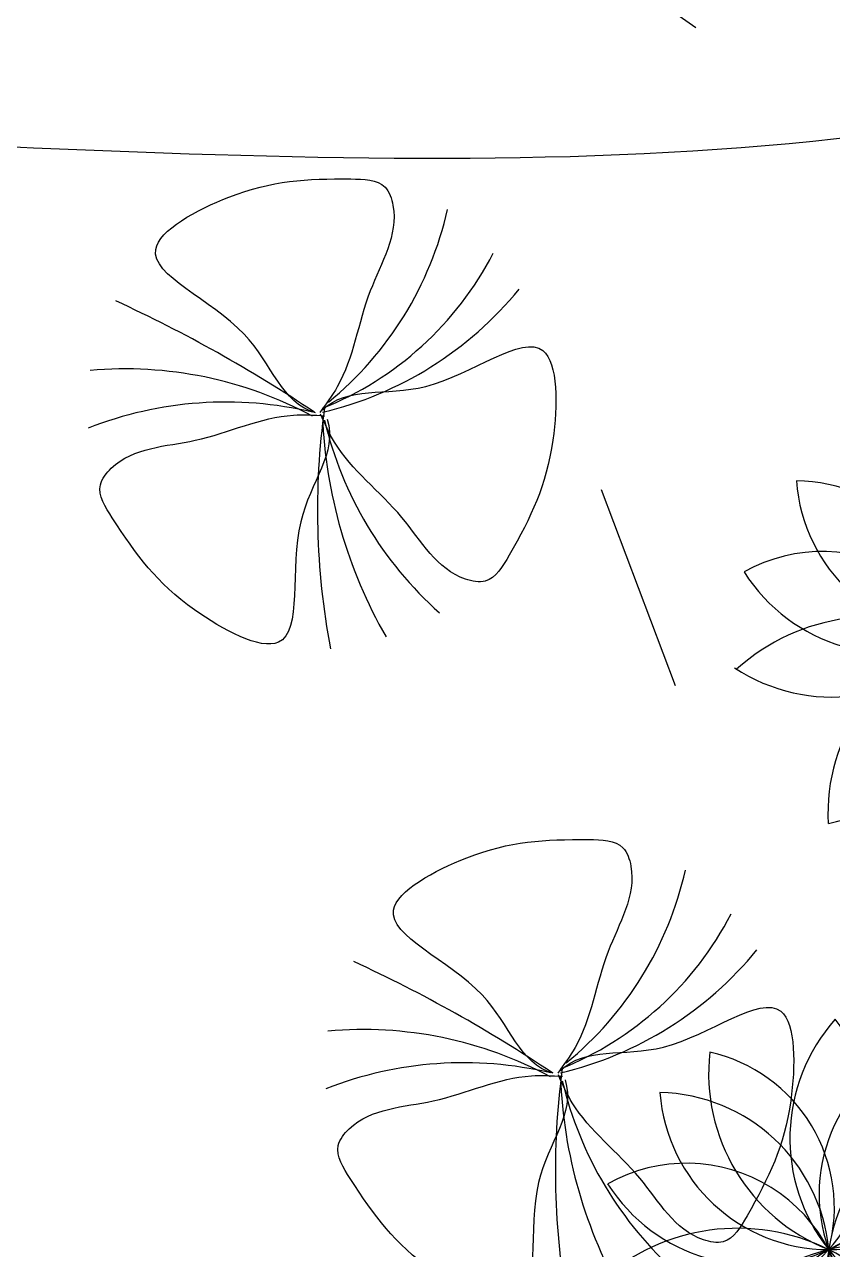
# Model space of a CAD drawing. Extents: x -809667 to 586099, y 3084146 to 3634412.
# Drawn here: x 381268.155 to 381270.469, y 3087135.832 to 3087139.342 of the extents above; entities that cross this region are included whole.
import ezdxf

# ---------------------------------------------------------------- set-up
doc = ezdxf.new("R2010")
doc.units = 0
doc.header["$LTSCALE"] = 0.5
doc.layers.get('0').update_dxf_attribs({"linetype": 'CONTINUOUS'})
doc.layers.add('文字', color=7, linetype='CONTINUOUS')
doc.layers.add('树', color=3, linetype='CONTINUOUS')

# ---------------------------------------------------------------- blocks, each defined once
blk = doc.blocks.new('白玉兰')
at = {"color": 0}
for centre, radius, start, end in [((-1260.5, 1665), 2054.4, 309.39345, 347.16547), ((-713.2, 1844.3), 1941, 291.82137, 332.63459), ((-478.2, 2077.5), 2115.2, 283.29933, 320.85284), ((-4728.7, -6984.2), 8428.8, 56.1879, 65.279), ((-1147.9, -2037), 2310.3, 61.625, 95.14911), ((-559.1, -2135.4), 2213.8, 76.70325, 111.40179), ((4370.8, -555.9), 4391.8, 172.1708, 190.66767), ((2826.9, 106.7), 2820.8, 182.25436, 209.88683), ((2146.3, 475.3), 2185, 193.30629, 228.41072)]:
    blk.add_arc(centre, radius, start, end, dxfattribs=at)
for points in [[(-33.3, 16.4), (-232.9, 72.7), (-341.9, 562), (-1253.8, 922.5), (-424.6, 1375.2), (-32.9, 1391.9), (376.3, 1386), (477, 1090.9), (236.3, 716.3), (184.7, 276.9), (29.2, 67), (-7.3, 17.6)], [(8.3, 30.7), (154.9, 177.4), (635.1, 33.7), (1394.9, 653.5), (1385.2, -291.2), (1208.5, -641.2), (1003.6, -995.4), (696.9, -939.3), (487.4, -546.3), (129.3, -286.7), (21.9, -48.6), (-3.3, 7.4)], [(36.1, -22.3), (98.6, -219.9), (-250.5, -579.7), (-51.2, -1539.8), (-884.9, -1095.2), (-1113.8, -777), (-1333.5, -431.7), (-1142.2, -185.6), (-696.9, -181.1), (-301.3, 16.9), (-40.5, 2.3), (20.8, -1.2)]]:
    blk.add_open_spline(points, degree=3, knots=[0, 0, 0, 0, 621.989778, 1340.944545, 1869.007736, 2592.427455, 2798.699245, 2915.827596, 3435.261502, 4029.77129, 4212.300518, 4212.300518, 4212.300518, 4212.300518], dxfattribs=at)
blk = doc.blocks.new('A$C46A015EA')
at = {"layer": '树', "color": 0, "linetype": 'Continuous'}
for centre, radius, start, end in [((1.328, 4.096), 1.969, 227.5644, 31.3305), ((0.798, 3.475), 1.995, 251.8163, 53.749), ((3.771, 4.188), 2.005, 153.4396, 313.5861), ((4.101, 3.626), 1.85, 126.1691, 303.0486), ((2.09, 4.411), 1.899, 199.3601, 10.491), ((4.644, 2.796), 2.077, 109.3184, 262.8778), ((0.796, 2.582), 1.783, 359.791, 92.4715), ((2.814, 4.682), 2.119, 188.6399, 263.6226), ((0.762, 1.899), 1.939, 297.0245, 103.8489), ((1.257, 1.36), 1.796, 310.7789, 134.4149), ((3.957, 1.204), 1.944, 51.9802, 218.2571), ((3.546, 0.815), 2.009, 38.8778, 198.6816), ((2.13, 0.326), 2.294, 10.2667, 147.1518)]:
    blk.add_arc(centre, radius, start, end, dxfattribs=at)
blk = doc.blocks.new('123123')
at = {"layer": '文字', "color": 8, "flags": 128}
blk.add_lwpolyline([(381986.9161, 3087190.3098), (381987.1284, 3087189.7485)], dxfattribs=at)
at = {"layer": '文字', "color": 8}
for points, knots in [([(381972.1185, 3087187.1866), (381974.0567, 3087186.9447), (381977.4388, 3087186.5227), (381980.5281, 3087192.8877), (381989.2828, 3087189.4819), (381991.7354, 3087194.4043), (381992.6288, 3087196.782)], [0, 0, 0, 0, 5.241038, 9.145639, 17.995635, 24.640422, 24.640422, 24.640422, 24.640422]), ([(381972.1928, 3087187.782), (381972.4923, 3087187.7446), (381972.7891, 3087187.7076), (381973.6645, 3087187.6106), (381974.2281, 3087187.5652), (381975.1481, 3087187.5734), (381975.5215, 3087187.6063), (381976.2053, 3087187.7502), (381976.5138, 3087187.8614), (381976.9522, 3087188.1158), (381977.103, 3087188.228), (381977.4106, 3087188.5063), (381977.5641, 3087188.6693), (381978.0217, 3087189.1996), (381978.3261, 3087189.6117), (381978.8685, 3087190.2572), (381979.085, 3087190.4964), (381979.5201, 3087190.8913), (381979.7331, 3087191.0541), (381980.1784, 3087191.3266), (381980.4108, 3087191.4392), (381981.3403, 3087191.8003), (381982.0785, 3087191.9029), (381983.5682, 3087191.9695), (381984.3231, 3087191.9326), (381985.7854, 3087191.8674), (381986.493, 3087191.8393), (381987.5098, 3087191.9013), (381987.8636, 3087191.9479), (381988.547, 3087192.116), (381988.8619, 3087192.2476), (381989.4556, 3087192.6148), (381989.7312, 3087192.848), (381990.4879, 3087193.6645), (381990.9234, 3087194.375), (381991.5299, 3087195.6431), (381991.7319, 3087196.1246), (381991.9266, 3087196.6255)], [0, 0, 0, 0, 0.809904, 0.809904, 2.429711, 2.429711, 3.66837, 3.66837, 4.926642, 4.926642, 5.673722, 5.673722, 6.420801, 6.420801, 7.887995, 7.887995, 8.767827, 8.767827, 9.468061, 9.468061, 10.168296, 10.168296, 12.19742, 12.19742, 14.226544, 14.226544, 16.255668, 16.255668, 17.461197, 17.461197, 18.836307, 18.836307, 20.211417, 20.211417, 22.844117, 22.844117, 24.28999, 24.28999, 24.28999, 24.28999]), ([(381987.1872, 3087191.6328), (381986.176, 3087192.3488), (381982.4072, 3087195.0171), (381977.2038, 3087192.3435), (381973.5626, 3087189.9262), (381972.9793, 3087189.5479)], [0, 0, 0, 0, 3.569995, 13.305729, 15.183835, 15.183835, 15.183835, 15.183835]), ([(381987.5339, 3087192.1225), (381987.2964, 3087192.2907), (381987.0565, 3087192.4605), (381986.3271, 3087192.9611), (381985.828, 3087193.283), (381984.9642, 3087193.7292), (381984.6125, 3087193.8833), (381983.8838, 3087194.1201), (381983.5139, 3087194.2008), (381982.1979, 3087194.3667), (381981.2411, 3087194.2694), (381979.343, 3087193.7922), (381978.3993, 3087193.4124), (381976.537, 3087192.494), (381975.6184, 3087191.9549), (381973.9667, 3087190.9164), (381973.2302, 3087190.4241), (381972.5102, 3087189.9593)], [0, 0, 0, 0, 0.838582, 0.838582, 2.515746, 2.515746, 3.607863, 3.607863, 4.699979, 4.699979, 7.466248, 7.466248, 10.232516, 10.232516, 12.998785, 12.998785, 15.338185, 15.338185, 15.338185, 15.338185])]:
    blk.add_open_spline(points, degree=3, knots=knots, dxfattribs=at)
at = {"layer": '文字', "color": 8, "xscale": 0.0004880798049271107, "yscale": 0.0004880798049271107, "zscale": 0.04880798235096967}
for p in [(381986.114, 3087190.522), (381986.7953, 3087188.6294)]:
    blk.add_blockref('白玉兰', p, dxfattribs=at)
at = {"layer": '文字', "color": 8, "xscale": 0.2560000000000001, "yscale": 0.2560000000000001, "zscale": 0.2560000000000001, "rotation": 344.8935626644683}
for p in [(381987.1494, 3087189.4204), (381986.7587, 3087187.6677)]:
    blk.add_blockref('A$C46A015EA', p, dxfattribs=at)

msp = doc.modelspace()

# ---------------------------------------------------------------- block references
at = {"layer": '文字'}
msp.add_blockref('123123', (-717.1099, -52.3003), dxfattribs=at)

doc.saveas('drawing.dxf')
